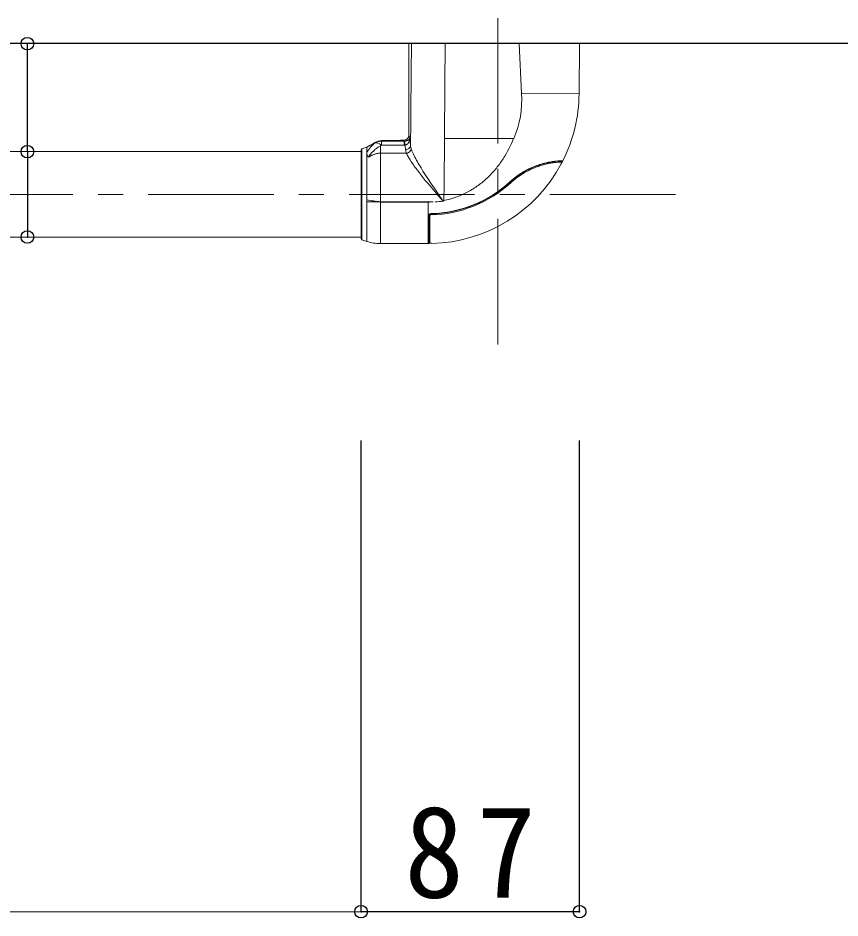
# Model space of a CAD drawing. Units: millimetres at full size, sheet at 1:10; details may follow other scales. Extents: x -2205 to 1685, y -1471 to 1259.
# Drawn here: x -957.7 to -630.3, y 286 to 644.4 of the extents above; entities that cross this region are included whole.
import ezdxf

# ---------------------------------------------------------------- set-up
doc = ezdxf.new("R2010")
doc.units = ezdxf.units.MM
doc.header["$LTSCALE"] = 10
doc.header["$PDMODE"] = 32
doc.header["$PDSIZE"] = 5
doc.linetypes.add('CHAIN1', pattern=[8, 5, -1, 1, -1])
doc.layers.add('0-0_0', color=7, linetype='Continuous', lineweight=18)
doc.layers.add('1-0', color=4, linetype='Continuous', lineweight=18)
doc.layers.add('1-1', color=3, linetype='Continuous')
doc.layers.add('1-A', color=3, linetype='Continuous')
doc.styles.add('ＭＳ ゴシック', font='')
doc.styles.get('ＭＳ ゴシック').set_extended_font_data('MS Gothic')

msp = doc.modelspace()

# ---------------------------------------------------------------- linework, layer by layer
at = {"layer": '0-0_0'}
msp.add_line((-1300.54, 288.54), (-821.04, 288.54), dxfattribs=at)
at = {"layer": '1-0', "color": 1, "linetype": 'CHAIN1'}
for p, q in [((-766.53, 644.44), (-766.53, 513.41)), ((-695.83, 574.22), (-1425.65, 574.22))]:
    msp.add_line(p, q, dxfattribs=at)
at = {"layer": '1-0'}
for p, q in [((-801.99, 634.24), (-800.97, 634.24)), ((-801.99, 634.24), (-801.99, 597.83)), ((-800.97, 634.24), (-787.54, 634.24)), ((-758.03, 634.24), (-787.54, 634.24)), ((-734.03, 634.24), (-734.21, 614.23)), ((-757.16, 614.43), (-734.21, 614.23)), ((-812.9, 595.62), (-807.54, 595.62)), ((-812.9, 595.39), (-812.9, 595.62)), ((-812.9, 595.39), (-812.9, 593.85)), ((-803.85, 595.39), (-812.9, 595.39)), ((-803.99, 595.83), (-804.54, 595.83)), ((-803.99, 595.83), (-803.85, 595.39)), ((-787.84, 596.49), (-760.28, 596.49)), ((-821.04, 556.53), (-821.04, 591.9)), ((-820.69, 592.38), (-818.81, 592.98)), ((-820.69, 592.38), (-820.69, 556.05)), ((-818.81, 592.98), (-817.48, 593.83)), ((-818.81, 591.96), (-818.81, 592.98)), ((-818.81, 591.96), (-818.81, 590.79)), ((-817.13, 593.83), (-815.6, 594.82)), ((-815.6, 594.62), (-815.6, 594.82)), ((-813.27, 593.61), (-812.9, 593.85)), ((-813.27, 593.61), (-813.27, 590.6)), ((-821.04, 591.22), (-1300.54, 591.22)), ((-803.01, 590.6), (-813.27, 590.6)), ((-818.8, 572), (-818.81, 571.29)), ((-818.81, 571.29), (-818.81, 555.45)), ((-813.34, 571.23), (-813.35, 571.16)), ((-813.35, 571.16), (-794.36, 571.16)), ((-813.35, 554.6), (-813.35, 571.16)), ((-792.28, 571.23), (-813.34, 571.23)), ((-794.36, 571.16), (-794.36, 554.6)), ((-788.11, 571.76), (-788.3, 571.49)), ((-793.22, 566.55), (-793.22, 566.4)), ((-793.22, 566.4), (-793.21, 566.05)), ((-794.23, 565.5), (-794.23, 554.6)), ((-793.98, 565.62), (-793.98, 555.02)), ((-793.98, 565.62), (-793.98, 554.85)), ((-793.73, 565.5), (-793.73, 554.77)), ((-821.04, 557.22), (-1300.54, 557.22)), ((-820.69, 556.05), (-818.81, 555.45)), ((-813.35, 554.6), (-794.36, 554.6)), ((-794.36, 554.6), (-794.23, 554.6)), ((-792.98, 554.78), (-792.98, 554.62))]:
    msp.add_line(p, q, dxfattribs=at)
for points in [[(-757.16, 614.43), (-758.03, 634.24), (-734.03, 634.24)], [(-815.6, 594.62), (-814.75, 595.04), (-813.84, 595.3), (-812.9, 595.39)], [(-803.85, 595.39), (-803.85, 593.85), (-812.9, 593.85)], [(-801.66, 596.67), (-801.68, 596.6), (-801.7, 596.53), (-801.74, 596.47), (-801.77, 596.4), (-801.82, 596.33), (-801.87, 596.25), (-801.93, 596.18), (-802, 596.11), (-802.08, 596.04), (-802.16, 595.97), (-802.26, 595.9), (-802.37, 595.82), (-802.43, 595.79), (-802.49, 595.75), (-802.56, 595.72), (-802.63, 595.68), (-802.71, 595.65), (-802.79, 595.61), (-802.88, 595.58), (-802.97, 595.54), (-803.08, 595.51), (-803.19, 595.48), (-803.33, 595.45), (-803.46, 595.42), (-803.61, 595.4), (-803.76, 595.39)], [(-803.76, 595.39), (-803.69, 595.08), (-803.61, 594.56), (-803.54, 593.86)], [(-801.66, 596.67), (-801.66, 596.55), (-801.67, 596.42), (-801.68, 596.3), (-801.69, 596.18), (-801.71, 596.06), (-801.73, 595.94), (-801.75, 595.82), (-801.77, 595.71), (-801.8, 595.59), (-801.84, 595.47), (-801.88, 595.36), (-801.92, 595.25), (-801.97, 595.13), (-802.02, 595.02), (-802.07, 594.91), (-802.14, 594.8), (-802.21, 594.7), (-802.28, 594.59), (-802.36, 594.49), (-802.41, 594.43), (-802.46, 594.38), (-802.51, 594.33), (-802.56, 594.29), (-802.62, 594.24), (-802.68, 594.19), (-802.74, 594.14), (-802.81, 594.1), (-802.88, 594.06), (-802.96, 594.02), (-803.04, 593.98), (-803.13, 593.94), (-803.22, 593.91), (-803.32, 593.89), (-803.43, 593.87), (-803.54, 593.86)], [(-801.66, 596.67), (-801.64, 596.33), (-801.61, 595.99), (-801.59, 595.66), (-801.56, 595.34), (-801.53, 595.03), (-801.5, 594.72), (-801.46, 594.42), (-801.43, 594.12), (-801.39, 593.84), (-801.35, 593.56)], [(-788.11, 571.76), (-788.02, 577.91), (-787.95, 584.09), (-787.88, 590.28), (-787.84, 596.49)], [(-760.28, 596.49), (-760.71, 595.45), (-761.16, 594.42), (-761.64, 593.39), (-762.15, 592.37), (-762.68, 591.37), (-763.24, 590.37), (-763.83, 589.38), (-764.13, 588.89), (-764.44, 588.41), (-764.76, 587.93), (-765.08, 587.45), (-765.41, 586.97), (-765.75, 586.5), (-766.09, 586.03), (-766.44, 585.57), (-766.8, 585.11), (-767.17, 584.66), (-767.54, 584.21), (-767.92, 583.76), (-768.3, 583.32), (-768.7, 582.89), (-769.1, 582.46), (-769.5, 582.03), (-769.92, 581.62), (-770.34, 581.2), (-770.76, 580.79), (-771.2, 580.39), (-771.64, 580), (-772.08, 579.61), (-772.54, 579.23), (-773, 578.85), (-773.47, 578.48), (-773.94, 578.12), (-774.42, 577.77), (-774.9, 577.42), (-775.4, 577.08), (-775.89, 576.75), (-776.4, 576.43), (-776.91, 576.11)], [(-815.96, 594.3), (-816.2, 594.08), (-816.44, 593.86), (-816.65, 593.66), (-816.86, 593.45), (-817.05, 593.25), (-817.24, 593.04), (-817.41, 592.85), (-817.58, 592.65), (-817.74, 592.46), (-817.89, 592.27), (-818.02, 592.08), (-818.16, 591.89), (-818.28, 591.71), (-818.4, 591.52), (-818.51, 591.34), (-818.62, 591.15), (-818.71, 590.97), (-818.81, 590.79)], [(-813.27, 593.61), (-813.5, 593.46), (-813.74, 593.3), (-813.96, 593.16), (-814.18, 593.01), (-814.39, 592.86), (-814.59, 592.72), (-814.78, 592.57), (-814.97, 592.43), (-815.16, 592.29), (-815.34, 592.15), (-815.51, 592.01), (-815.68, 591.87), (-815.84, 591.73), (-816, 591.59), (-816.15, 591.46), (-816.3, 591.32), (-816.45, 591.18), (-816.59, 591.04), (-816.73, 590.9), (-816.86, 590.76), (-816.99, 590.62), (-817.11, 590.48), (-817.23, 590.34), (-817.34, 590.2), (-817.45, 590.06), (-817.55, 589.91), (-817.65, 589.77), (-817.74, 589.63), (-817.82, 589.49), (-817.9, 589.35), (-817.93, 589.29), (-817.96, 589.22), (-817.99, 589.15), (-818.02, 589.08)], [(-817.48, 593.83), (-817.13, 593.83), (-815.6, 594.82)], [(-815.6, 594.62), (-815.03, 594.69), (-814.37, 594.58), (-813.65, 594.3), (-812.9, 593.85)], [(-801.35, 593.56), (-801.42, 593.27), (-801.55, 593), (-801.74, 592.75), (-801.99, 592.52), (-802.28, 592.33), (-802.61, 592.18), (-802.97, 592.08), (-803.34, 592.03)], [(-801.07, 592.29), (-801.16, 591.94), (-801.33, 591.61), (-801.57, 591.31), (-801.87, 591.04), (-802.22, 590.83), (-802.61, 590.68), (-803.01, 590.6)], [(-788.3, 571.49), (-789.62, 573.37), (-790.94, 575.26), (-792.24, 577.16), (-793.1, 578.44), (-793.95, 579.71), (-794.78, 580.98), (-795.6, 582.25), (-796.39, 583.51), (-797.17, 584.76), (-797.54, 585.38), (-797.91, 586), (-798.27, 586.61), (-798.62, 587.22), (-798.95, 587.82), (-799.28, 588.41), (-799.59, 589), (-799.89, 589.58), (-800.17, 590.15), (-800.43, 590.7), (-800.67, 591.25), (-800.77, 591.51), (-800.88, 591.78), (-800.98, 592.03), (-801.07, 592.29)], [(-818.8, 572), (-818.76, 577), (-818.73, 581.22), (-818.72, 584.55), (-818.72, 587.46), (-818.72, 589.49), (-818.73, 590.19)], [(-818.73, 590.19), (-818.7, 590.08), (-818.66, 589.97), (-818.62, 589.86), (-818.57, 589.75), (-818.51, 589.65), (-818.45, 589.55), (-818.38, 589.45), (-818.34, 589.4), (-818.3, 589.35), (-818.26, 589.3), (-818.21, 589.25), (-818.17, 589.21), (-818.12, 589.16), (-818.07, 589.12), (-818.02, 589.08)], [(-813.27, 590.6), (-813.49, 590.6), (-813.71, 590.59), (-813.93, 590.57), (-814.15, 590.55), (-814.37, 590.51), (-814.59, 590.48), (-814.8, 590.44), (-815.02, 590.39), (-815.22, 590.33), (-815.43, 590.27), (-815.63, 590.21), (-815.83, 590.14), (-816.03, 590.07), (-816.23, 590), (-816.42, 589.92), (-816.6, 589.83), (-816.79, 589.75), (-816.97, 589.66), (-817.15, 589.57), (-817.33, 589.48), (-817.51, 589.38), (-817.68, 589.28), (-817.85, 589.18), (-818.02, 589.08)], [(-813.34, 571.23), (-813.3, 576.6), (-813.27, 581.19), (-813.26, 585.4), (-813.26, 588.49), (-813.27, 590.6)], [(-788.33, 571.47), (-789.69, 573.01), (-791.05, 574.56), (-792.39, 576.13), (-793.72, 577.7), (-794.6, 578.74), (-795.46, 579.79), (-796.3, 580.84), (-797.13, 581.88), (-797.94, 582.91), (-798.73, 583.94), (-799.11, 584.45), (-799.49, 584.95), (-799.85, 585.46), (-800.21, 585.96), (-800.56, 586.45), (-800.89, 586.94), (-801.22, 587.43), (-801.53, 587.91), (-801.82, 588.38), (-802.1, 588.85), (-802.36, 589.3), (-802.6, 589.75), (-802.82, 590.18), (-802.91, 590.39), (-803.01, 590.6)], [(-761.8, 579.17), (-761.49, 579.45), (-761.17, 579.73), (-760.85, 580.01), (-760.53, 580.28), (-760.2, 580.55), (-759.86, 580.81), (-759.52, 581.07), (-759.18, 581.33), (-758.83, 581.58), (-758.47, 581.83), (-758.11, 582.08), (-757.75, 582.32), (-757.38, 582.56), (-757, 582.8), (-756.62, 583.03), (-756.23, 583.26), (-755.83, 583.48), (-755.43, 583.71), (-755.02, 583.92), (-754.6, 584.14), (-754.17, 584.35), (-753.74, 584.56), (-753.3, 584.76), (-752.85, 584.96), (-752.4, 585.15), (-751.93, 585.34), (-751.46, 585.52), (-750.98, 585.7), (-750.49, 585.87), (-749.99, 586.04), (-749.49, 586.19), (-748.98, 586.35), (-748.46, 586.49), (-747.94, 586.63), (-747.42, 586.76), (-746.89, 586.88), (-746.37, 586.99), (-745.84, 587.09), (-745.33, 587.18)], [(-742.59, 587.02), (-743.29, 586.95), (-743.67, 586.91), (-744.08, 586.86), (-744.51, 586.8), (-744.95, 586.73), (-745.41, 586.65), (-745.89, 586.57), (-746.38, 586.47), (-746.87, 586.36), (-747.38, 586.25), (-747.88, 586.12), (-748.39, 585.99), (-748.9, 585.84), (-749.42, 585.69), (-749.92, 585.53), (-750.43, 585.36), (-750.93, 585.18), (-751.43, 584.99), (-751.92, 584.8), (-752.41, 584.6), (-752.89, 584.39), (-753.36, 584.18), (-753.83, 583.96), (-754.29, 583.73), (-754.74, 583.5), (-755.19, 583.26), (-755.63, 583.02), (-756.06, 582.77), (-756.48, 582.52), (-756.9, 582.26), (-757.32, 582), (-757.72, 581.73), (-758.12, 581.46), (-758.52, 581.18), (-758.9, 580.9), (-759.28, 580.62), (-759.66, 580.32), (-760.03, 580.03), (-760.4, 579.73)], [(-745.33, 587.18), (-744.82, 587.26), (-744.33, 587.33), (-743.85, 587.39), (-743.39, 587.45)], [(-761.46, 578.8), (-761.49, 578.83), (-761.53, 578.87), (-761.56, 578.91), (-761.6, 578.94), (-761.63, 578.98), (-761.65, 579.01), (-761.68, 579.04), (-761.69, 579.06), (-761.7, 579.07), (-761.7, 579.07)], [(-760.4, 579.73), (-760.76, 579.42), (-761.11, 579.11), (-761.46, 578.8)], [(-776.91, 576.11), (-777.42, 575.8), (-777.94, 575.51), (-778.47, 575.22), (-779, 574.94), (-779.54, 574.66), (-780.08, 574.4), (-780.63, 574.15), (-781.18, 573.9), (-781.74, 573.67), (-782.3, 573.45), (-782.86, 573.23), (-783.43, 573.03), (-784, 572.83), (-784.58, 572.65), (-785.16, 572.47), (-785.74, 572.31), (-786.33, 572.16), (-786.92, 572.01), (-787.51, 571.88), (-788.11, 571.76)], [(-793.98, 565.62), (-793.99, 565.59), (-794, 565.57), (-794.02, 565.55), (-794.06, 565.54), (-794.09, 565.52), (-794.14, 565.51), (-794.18, 565.51), (-794.23, 565.5)], [(-793.73, 565.5), (-793.78, 565.51), (-793.83, 565.51), (-793.87, 565.52), (-793.91, 565.54), (-793.94, 565.55), (-793.96, 565.57), (-793.98, 565.59), (-793.98, 565.62)]]:
    msp.add_lwpolyline(points, dxfattribs=at)
for centre, radius, start, end in [((18104.14, 439.78), 18906.11, 179.41068, 179.5229), ((22078, 439.1), 22866.38, 179.51103, 179.6056), ((-794.18, 611.62), 37.13, 335.9539, 4.3398), ((-794.36, 614.76), 60.15, 333.1901, 359.4999), ((-812.9, 590.66), 4.96, 90.0181, 122.9577), ((-807.56, 617.43), 21.81, 270.0415, 277.9491), ((-803.99, 597.83), 2, 270, 0), ((-803.81, 596.3), 0.909, 267.6584, 273.3011), ((-898.62, 570.17), 100.52, 15.287, 15.9728), ((-2434.33, 610.84), 1633.07, 359.39371, 359.52176), ((-820.54, 591.9), 0.5, 107.6563, 180), ((-801.59, 578.07), 21.68, 130.2611, 131.5538), ((-803.85, 600.82), 6.97, 269.997, 272.5583), ((-765.63, 597.06), 38.04, 184.8241, 187.5983), ((-796.05, 592.94), 7.34, 187.1622, 198.6325), ((-794.82, 594.35), 6.58, 186.9426, 198.2962), ((-816.39, 590.79), 2.41, 179.8717, 194.4024), ((-794.36, 614.76), 60.15, 271.3096, 331.8144), ((-740.01, 555.37), 32.13, 91.5607, 132.4628), ((-740.01, 555.37), 32.13, 92.0527, 132.4628), ((-739.86, 554.73), 32.9, 91.403, 96.1551), ((-739.86, 554.74), 32.39, 91.8909, 94.8354), ((-794.36, 614.76), 60.16, 331.8144, 332.644), ((-741.15, 587.23), 0.25, 332.6685, 92.0283), ((-740.89, 587.74), 0.25, 271.5609, 333.19), ((-794.35, 614.79), 48.25, 271.3434, 312.4217), ((-794.36, 614.76), 48.37, 271.3521, 312.4621), ((-794.36, 614.76), 48.37, 271.3521, 312.4621), ((-794.35, 614.79), 48.76, 271.3439, 312.4239), ((-761.16, 579.72), 0.839, 220.4032, 230.0391), ((-800.22, 683.21), 112.75, 260.5119, 263.3145), ((-813.4, 682.1), 110.94, 267.2085, 270.0293), ((-794.36, 603.93), 32.77, 270.0001, 273.6287), ((-794.38, 637.28), 66.09, 272.5057, 275.2533), ((-788.33, 571.51), 0.042, 271.1083, 323.1839), ((-793.19, 565.51), 1.04, 91.7021, 180.3896), ((-793.2, 565.62), 0.785, 91.3514, 180), ((-793.2, 565.62), 0.785, 91.3514, 180), ((-793.19, 565.51), 0.538, 91.7059, 180.3812), ((-820.54, 556.53), 0.5, 180, 252.3437), ((-813.35, 572.6), 18, 252.3437, 270), ((-794.23, 554.85), 0.25, 270.1194, 0), ((-793.73, 555.02), 0.251, 179.7217, 270.3224), ((-793.73, 555.02), 0.251, 179.7217, 270.3224), ((-794.36, 614.83), 60.06, 270.5985, 271.3116), ((-794.36, 614.83), 60.06, 270.5985, 271.3116)]:
    msp.add_arc(centre, radius, start, end, dxfattribs=at)
at = {"layer": '1-1'}
msp.add_line((-502.17, 634.24), (-1538.34, 634.24), dxfattribs=at)
at = {"layer": '1-A', "color": 7}
for p, q in [((-953.95, 591.22), (-953.95, 634.24)), ((-953.95, 591.22), (-953.95, 557.22)), ((-821.04, 288.54), (-821.04, 476.18)), ((-734.03, 288.54), (-734.03, 476.18)), ((-734.03, 288.54), (-821.04, 288.54))]:
    msp.add_line(p, q, dxfattribs=at)
at = {"layer": '1-A'}
for p in [(-953.95, 634.24), (-953.95, 591.22), (-953.95, 557.22), (-821.04, 288.54), (-734.03, 288.54)]:
    msp.add_point(p, dxfattribs=at)

# ---------------------------------------------------------------- texts
at = {"layer": '1-A', "insert": (-803.79, 293.54), "char_height": 36.66, "attachment_point": 7, "style": 'ＭＳ ゴシック'}
msp.add_mtext('\\T1.21;\\W0.95;87', dxfattribs=at)

doc.saveas('drawing.dxf')
